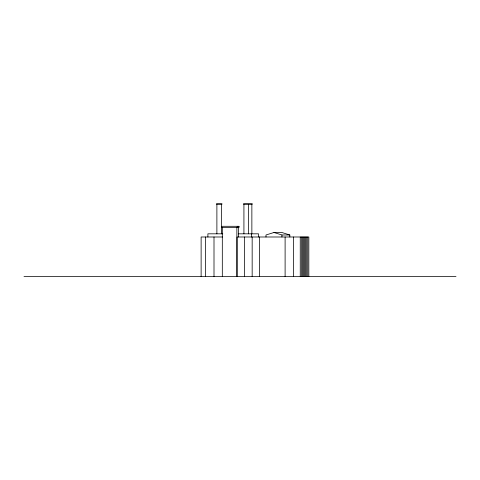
<?xml version="1.0" encoding="UTF-8"?>
<svg xmlns="http://www.w3.org/2000/svg" width="480" height="480" viewBox="0 0 480 480"><rect width="100%" height="100%" fill="white"/><g stroke="black" fill="none" stroke-linecap="round" stroke-linejoin="round"><path stroke-width="0.72" d="M289.824 236.994L289.824 234.984L281.856 232.494L273.966 232.494L265.992 234.984L265.992 236.994M216.438 203.388L221.988 203.388M243.474 203.388L252.312 203.388M216.438 204.57L221.988 204.57M243.474 204.57L252.312 204.57M222.78 233.82L207.894 233.82L207.894 236.994M238.284 233.82L258.51 233.82L258.51 236.994M273.966 232.494L281.934 234.984L289.824 234.984M222.534 236.994L201.126 236.994L201.126 276.612M24 276.612L456 276.612M308.838 276.612L308.838 236.994L237.084 236.994L237.084 276.612M307.764 236.994L307.764 276.612M306.69 236.994L306.69 276.612M305.616 236.994L305.616 276.612M304.542 236.994L304.542 276.612M303.468 236.994L303.468 276.612M302.394 236.994L302.394 276.612M301.32 236.994L301.32 276.612M300.246 236.994L300.246 276.612M293.616 236.994L293.616 276.612M285.108 236.994L285.108 276.612M281.934 234.984L281.934 236.994M259.584 236.994L259.584 276.612M252.162 236.994L252.162 276.612M251.862 204.57L251.862 233.82M251.604 233.82L251.604 236.994M248.574 204.57L248.574 233.82M244.626 236.994L244.626 276.612M243.924 204.57L243.924 233.82M238.536 227.592L238.536 236.994M237.222 226.296L237.222 227.592M236.868 227.592L236.868 276.612M222.312 227.592L222.312 276.612M221.538 204.57L221.538 233.82M216.888 204.57L216.888 233.82M214.002 236.994L214.002 276.612M205.47 236.994L205.47 276.612M239.004 226.296L221.808 226.296L221.808 227.592L239.004 227.592L239.004 226.296"/></g></svg>
